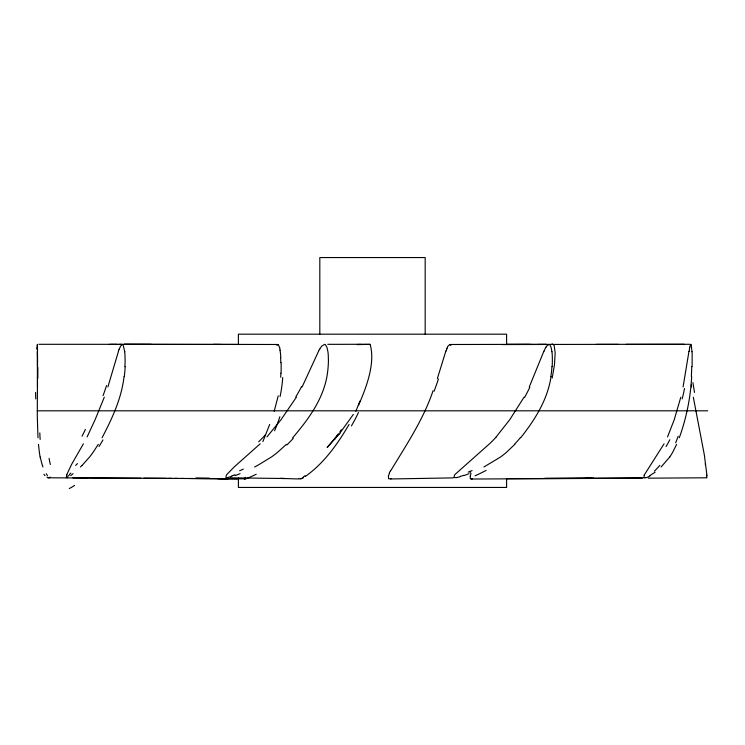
<?xml version="1.0" encoding="UTF-8"?>
<svg xmlns="http://www.w3.org/2000/svg" width="745" height="745" viewBox="0 0 745 745"><rect width="100%" height="100%" fill="white"/><g stroke="black" fill="none" stroke-linecap="round" stroke-linejoin="round"><path stroke-width="1.12" d="M37.557 360.506L37.548 355.477M238.4 478.16L238.4 487.444L506.6 487.444L506.6 478.588M506.6 344.637L506.6 334.188L238.4 334.188L238.4 344.544M37.278 351.23L37.483 386.972M37.492 376.57L37.278 415.393L37.976 437.762M37.297 349.163L37.315 347.17M37.343 345.969L37.408 344.302L37.539 351.733M280.93 373.171L280.716 377.287M691.658 376.57C690.615 397.43 686.378 418.113 679.31 437.762M50.204 477.089L49.347 477.62M124.052 376.57C121.565 398.379 112.132 418.532 102.065 437.762M551.039 376.57C547.668 399.609 534.882 419.845 520.671 437.762M470.291 476.167L470.207 478.337L471.045 479.035L642.171 478.197M688.985 351.23L683.072 386.972M552.213 378.088L554.476 364.612L555.155 353.065L554.224 345.745L553.284 344.451L551.179 344.311M689.376 349.163L689.786 347.17M278.22 395.809L274.225 411.249M680.8 397.215L674.234 419.724L667.539 436.896M388.434 476.167L388.573 478.746L390.743 478.83A13.838 13.68 38.7 0 0 391.2 478.663M66.584 475.273L66.398 477.536L67.59 477.62M471.017 473.289L470.654 474.593A15.291 10.393 -89.9 0 0 470.207 476.13M437.343 378.59L445.91 350.914M107.885 386.972L118.492 351.23M706.688 477.62L706.875 475.273M359.919 401.071L355.859 411.249M66.882 474.36L71.66 464.275L83.412 443.815M104.3 397.215L95.099 419.724L87.118 436.896M269.69 424.417L262.855 441.655M433.041 390.79C423.346 419.705 406.267 444.933 390.687 470.803M119.256 349.163L120.103 347.17A16.381 10.989 89.1 0 1 120.709 345.95L122.618 344.33A1.695 1.136 89.7 0 1 123.055 344.665L124.769 351.733M644.229 475.273L643.959 477.536L645.654 477.62M446.823 348.613L447.419 347.282M389.495 473.289L388.955 474.593A15.291 15.17 -89.2 0 0 388.415 476.157M676.637 444.337L672.716 452.206A104.961 57.98 78.5 0 1 669.699 457.076M358.569 405.243C366.326 387.363 375.527 363.56 370.144 344.404C356.017 344.143 341.853 344.423 327.716 344.302M543.869 351.23L529.267 386.972M302.107 386.972L318.562 351.23M664.074 443.815L644.658 474.36A14.108 8.158 -89.6 0 0 644.183 475.208M524.024 397.215L509.729 419.724L496.189 436.896M349.088 424.417C337.606 444.029 324.112 463.129 305.366 476.437M545.973 347.17L544.874 349.163A54.543 45.724 -87.8 0 0 543.962 351.286M319.717 349.163L320.983 347.17A16.381 16.222 84.9 0 1 321.905 345.969L324.736 344.33A1.695 1.686 88.5 0 1 325.397 344.665L326.99 347.468L327.921 351.733A47.866 47.429 89.9 0 1 328.284 355.477L328.424 360.506A87.845 87.072 90 0 1 328.145 366.68A96.962 96.058 -89.8 0 1 326.915 376.579C322.641 400.158 307.918 419.947 292.692 437.762M98.284 444.337L93.172 452.206A104.961 45.268 -79.4 0 1 89.549 457.048L82.099 465.374M296.352 397.215L281.005 419.724L266.961 436.896M353.363 414.397L339.888 433.115L327.157 447.54L335.129 438.013M276.907 345.391L278.369 344.646L279.626 347.692M338.193 434.046L334.281 439.625L337.494 435.154M669.699 457.067L661.094 466.985M339.971 431.616L341.359 429.781M706.837 477.787L648.28 478.169M338.351 434.856L339.888 433.115M514.823 444.337L506.572 452.206A104.961 99.532 58.5 0 1 500.444 457.067L483.915 466.985M502.028 344.562L547.379 344.451M81.997 465.467L80.46 466.985M286.415 444.337L277.699 452.206A104.961 94.513 -67.6 0 1 271.329 457.058L257.835 465.308M260.182 443.815L234.256 466.882L226.964 474.36A14.108 12.749 89.2 0 0 226.34 475.291L225.893 477.536L228.51 477.62M244.835 478.83L182.013 478.458M73.085 473.69L70.701 475.627M649.817 475.627L652.816 473.69A180.895 112.998 55.4 0 0 655.116 472.228M303.56 477.61L302.815 478.039M257.528 465.467L254.604 466.985M552.036 344.553L552.529 344.32M369.045 344.572L369.809 344.348L357.302 344.581M240.076 473.69L235.131 475.627M471.874 478.83L471.045 479.035M469.024 473.69L463.846 475.627M301.082 478.83L299.611 478.979L299.015 478.337M684.208 344.553L683.752 344.33A1.695 0.633 -89.8 0 0 683.565 344.553M360.803 344.562L361.325 344.488M456.806 477.62L453.984 477.536L454.45 475.273A14.108 13.652 -88.6 0 1 455.13 474.351L489.493 443.815A153.759 148.488 40.4 0 0 496.263 436.961M453.211 477.88L390.613 478.97M546.122 344.339L449.84 344.488L448.127 345.978A14.853 12.032 -88.1 0 0 447.447 347.3M357.637 344.469L360.822 344.423M591.26 477.936L544.753 478.281M593.393 477.918L586.306 477.964L590.599 477.936M644.527 477.787L593.234 478.206M592.014 478.346L506.395 478.663M551.998 344.32L552.641 344.32M538.123 344.451L618.35 344.358M683.873 344.302L626.191 344.33M124.257 344.302L239.285 344.46M506.6 344.311L529.481 344.302M596.298 344.348L689.87 344.302M37.25 410.812L707.75 410.812M38.954 344.302L121.621 344.32M124.341 344.32L151.393 344.348M278.043 344.488L213.266 344.367M117.272 344.32L110.362 344.302M119.07 344.348L220.697 344.451M141.001 478.29L93.106 478.094M143.971 478.262L160.287 478.309M166.042 478.327L86.541 477.88M160.706 478.346L171.732 478.346M72.777 477.824L98.889 477.964L93.088 477.936M167.625 478.383L177.543 478.383M174.544 478.411L183.298 478.411M49.859 477.787L87.407 478.048M189.472 478.514L237.217 478.914M230.233 477.824L284.422 478.514L280.697 478.402L281.666 478.43M217.81 478.728L228.221 478.839M209.41 478.132L195.963 477.936M358.997 344.479L358.261 344.553M221.144 478.765L221.647 478.774M298.475 478.97L282.625 478.458M244.462 479.035L244.137 478.56M449.84 344.488L450.855 345.466M531.958 344.553L530.878 344.33A1.695 1.499 -89.5 0 0 530.421 344.553M109.766 344.553L109.003 344.33A1.695 1.052 89.7 0 0 108.695 344.553M47.475 475.627L46.199 473.69M42.959 466.985L42.391 465.439M42.344 465.308L40.165 457.067M693.325 397.215L704.323 454.822L706.819 474.36M691.22 384.895L691.556 386.972M280.083 350.159L279.906 349.098A23.058 16.651 90 0 0 279.71 347.664M551.933 351.733L551.142 347.468L549.773 344.665A1.695 1.443 -89.6 0 0 549.214 344.33L546.774 345.969A16.381 13.866 -88.7 0 0 545.983 347.189M38.461 444.337L39.355 452.206A104.961 25.153 -80.2 0 0 40.155 457.095M280.8 357.507L280.465 353.288A46.544 33.395 89.8 0 0 279.99 350.178M691.984 351.733L691.202 344.665A1.695 0.531 -89.8 0 0 690.997 344.33L690.093 345.969A16.381 5.019 -89.3 0 0 689.814 347.217M425.181 334.188L425.181 257.556L319.819 257.556L319.819 334.188M37.474 351.947A47.866 1.872 90 0 1 37.483 355.57M37.529 360.496A87.845 3.725 90 0 1 37.52 366.633M37.865 367.415A96.962 3.651 -90 0 1 37.799 378.237M40.155 439.438A128.531 25.945 -82.6 0 1 39.811 432.92M50.371 464.517A194.79 68.447 -64.7 0 1 49.096 458.333M44.989 475.645A180.895 66.426 -61.5 0 1 43.918 474.286M47.987 477.927A82.267 25.814 -75.7 0 1 47.009 477.117M49.272 478.057A36.421 10.737 -80.6 0 1 48.155 477.703M35.76 398.892A170.577 27.714 -86.1 0 1 35.564 392.438M37.082 349.47A54.543 2.859 88.8 0 1 37.11 347.319M37.297 346.798A16.381 0.615 89.3 0 1 37.315 345.568M124.722 351.742A47.866 32.184 90 0 1 124.974 355.477L125.113 360.506A87.845 59.265 90 0 1 124.909 366.68M125.169 366.708A96.962 65.076 -90 0 1 124.285 376.635M102.922 439.932A128.531 60.364 -81.7 0 1 99.001 446.525M74.602 485.395A194.79 53.584 -65.5 0 1 69.285 488.562M77.499 463.586A180.895 44.178 -62.8 0 1 75.673 465.383M70.859 473.131A82.267 28.878 -75.5 0 1 69.397 474.416M69.164 475.208A36.421 13.848 -80.3 0 1 67.618 476.483M66.64 475.366A14.108 5.886 89.6 0 1 66.929 474.463M85.414 429.409A153.759 51.256 -77.9 0 1 82.052 436.188M106.535 385.528A170.577 86.709 -85.5 0 1 103.061 395.632M118.371 351.137A54.543 37.194 88.3 0 1 119.144 349.07M280.595 357.526A103.872 75.562 90 0 1 280.8 362.685M281.126 362.675A123.875 90.536 -90 0 1 281.042 373.18M282.718 377.538A99.737 72.097 -89.9 0 1 280.064 396.563M279.887 416.706A139.399 75.506 -84.6 0 1 274.607 430.759M245.431 477.303A13.838 3.669 -82.9 0 1 244.835 478.271M293.26 438.339A128.531 118.427 -71 0 1 286.918 444.923M256.215 474.267A194.79 150.546 -51 0 1 244.863 479.286M243.326 469.117A180.895 134.109 -48.6 0 1 239.667 470.738M234.954 474.761A82.267 70.058 -63.4 0 1 231.825 475.887M231.863 476.251A36.421 31.951 -71.1 0 1 228.464 477.266M265.295 434.959A153.759 130.375 -68.1 0 1 258.683 441.804M301.529 386.655A170.577 160.548 -78.4 0 1 295.812 396.862M318.543 351.221A54.543 54.124 80.1 0 1 319.698 349.154M358.438 412.479A139.399 132.833 -75 0 1 351.444 425.889M305.087 475.729A38.647 29.735 -69.6 0 1 303.336 476.93M302.749 477.862A13.838 11.324 -78.1 0 1 301.054 478.709M551.971 351.733A47.866 40.491 -90 0 1 552.278 355.477L552.362 360.506A87.845 74.146 -90 0 1 552.138 366.68M551.952 366.661A96.962 82.09 90 0 1 550.872 376.532M520.429 437.548A128.531 121.081 67.8 0 1 514.637 444.141M486.15 470.384A194.79 177.059 16.6 0 1 475.003 475.804M472.06 470.57A180.895 161.292 11.6 0 1 468.205 472.116M463.725 475.319A82.267 78.458 38.8 0 1 460.382 476.381M460.457 476.614A36.421 35.108 54.2 0 1 456.778 477.508M529.807 387.279A170.577 159.272 79.1 0 1 524.517 397.532M389.262 473.187A47.978 47.261 -83.3 0 1 390.473 470.691M438.433 378.991A240.281 232.431 67.1 0 1 434.065 391.227M446.087 351.007A47.568 37.911 -87.1 0 1 446.981 348.716M692.049 351.705A47.866 14.602 -90 0 1 692.161 355.467L692.133 360.506A87.845 26.522 -90 0 1 692.077 366.689M691.751 366.605A96.962 29.707 90 0 1 691.36 376.393M678.173 436.188A128.531 67.078 81.5 0 1 675.64 442.763M659.828 465.364A194.79 120.727 59.4 0 1 654.361 471.185M649.975 476.055A82.267 50.148 72.8 0 1 647.954 477.024A36.421 21.829 78.8 0 1 645.682 477.787M669.82 439.718A153.759 97.12 75.2 0 1 666.058 446.553M684.553 388.499A170.577 83.468 85.5 0 1 682.178 398.864M689.144 351.51A54.543 15.934 -88.7 0 1 689.516 349.461M472.218 478.793A13.838 9.638 80.5 0 1 471.902 478.933M470.142 472.647A47.978 30.936 -88.5 0 1 470.579 471.334M705.394 464.656A36.421 1.658 81 0 1 705.236 463.818M706.763 474.9A14.108 1.145 -89.6 0 1 706.809 475.785M694.536 392.447A170.577 31.392 86 0 1 692.915 382.613M506.563 479.11A9.061 0.643 84.1 0 1 506.46 478.858"/></g></svg>
